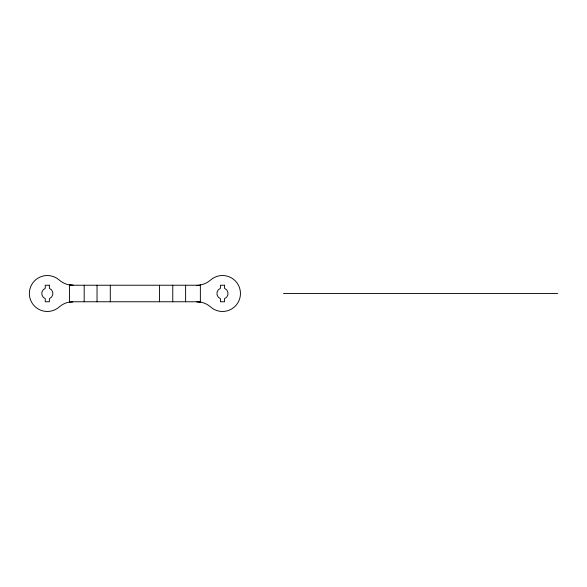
<?xml version="1.0" encoding="UTF-8"?>
<svg xmlns="http://www.w3.org/2000/svg" width="587" height="587" viewBox="0 0 587 587"><rect width="100%" height="100%" fill="white"/><g stroke="black" fill="none" stroke-linecap="round" stroke-linejoin="round"><path stroke-width="0.88" d="M283.484 293.5L557.65 293.5M200.365 284.937L200.365 302.063M185.609 285.238L185.609 301.762M172.769 285.238L172.769 301.762M159.51 285.238L159.51 301.762M110.29 285.238L110.29 301.762M97.031 285.238L97.031 301.762M84.19 285.238L84.19 301.762M69.442 284.937L69.442 302.063M200.402 285.179A13.002 8.255 -9.7 0 1 196.814 285.473M72.869 284.996A13.002 7.77 9.3 0 1 69.479 284.702M69.479 302.298A13.002 7.77 -9.3 0 1 72.869 302.004M196.931 302.004A13.002 7.77 9.3 0 1 200.321 302.298M72.993 285.473A13.002 8.255 9.7 0 1 69.398 285.179M196.814 301.527A13.002 8.255 9.7 0 1 200.402 301.821M49.389 285.238L45.258 285.238L45.258 288.32A5.577 5.577 0 0 0 45.258 298.68L45.258 301.762L49.389 301.762L49.389 298.68A5.577 5.577 0 0 0 49.389 288.32L49.389 285.238M196.872 285.238L72.927 285.238A20.655 20.655 0 0 1 59.236 280.043A17.97 17.97 0 0 0 34.362 281.048A17.97 17.97 0 0 0 34.362 305.952A17.97 17.97 0 0 0 59.236 306.957A20.655 20.655 0 0 1 72.927 301.762L196.872 301.762A20.655 20.655 0 0 1 210.564 306.957A17.97 17.97 0 0 0 235.446 305.952A17.97 17.97 0 0 0 235.446 281.048A17.97 17.97 0 0 0 210.564 280.043A20.655 20.655 0 0 1 196.872 285.238M224.55 285.238L220.411 285.238L220.411 288.32A5.577 5.577 0 0 0 220.411 298.68L220.411 301.762L224.55 301.762L224.55 298.68A5.577 5.577 0 0 0 224.55 288.32L224.55 285.238"/></g></svg>
